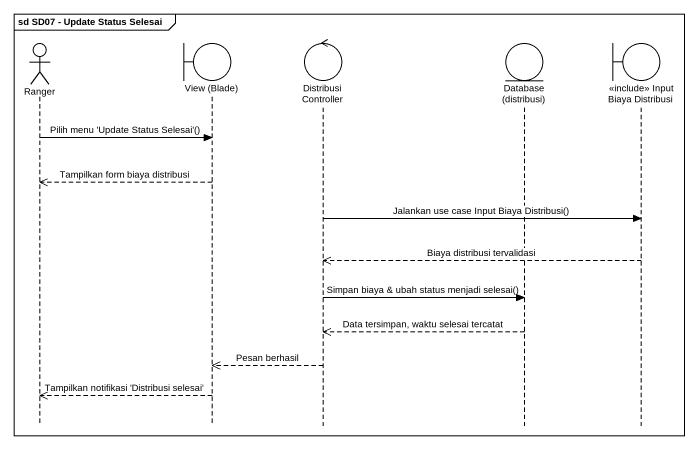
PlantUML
@startuml
mainframe sd SD07 - Update Status Selesai
hide footbox
actor Ranger
boundary "View (Blade)" as View_Blade
control DistribusiController
entity "Database (distribusi)" as Database_distribusi
boundary "<<include>> Input Biaya Distribusi" as include_Input_Biaya

Ranger -> View_Blade : Pilih menu 'Update Status Selesai'()
View_Blade -->> Ranger : Tampilkan form biaya distribusi
DistribusiController -> include_Input_Biaya : Jalankan use case Input Biaya Distribusi()
include_Input_Biaya -->> DistribusiController : Biaya distribusi tervalidasi
DistribusiController -> Database_distribusi : Simpan biaya & ubah status menjadi selesai()
Database_distribusi -->> DistribusiController : Data tersimpan, waktu selesai tercatat
DistribusiController -->> View_Blade : Pesan berhasil
View_Blade -->> Ranger : Tampilkan notifikasi 'Distribusi selesai'
@enduml
